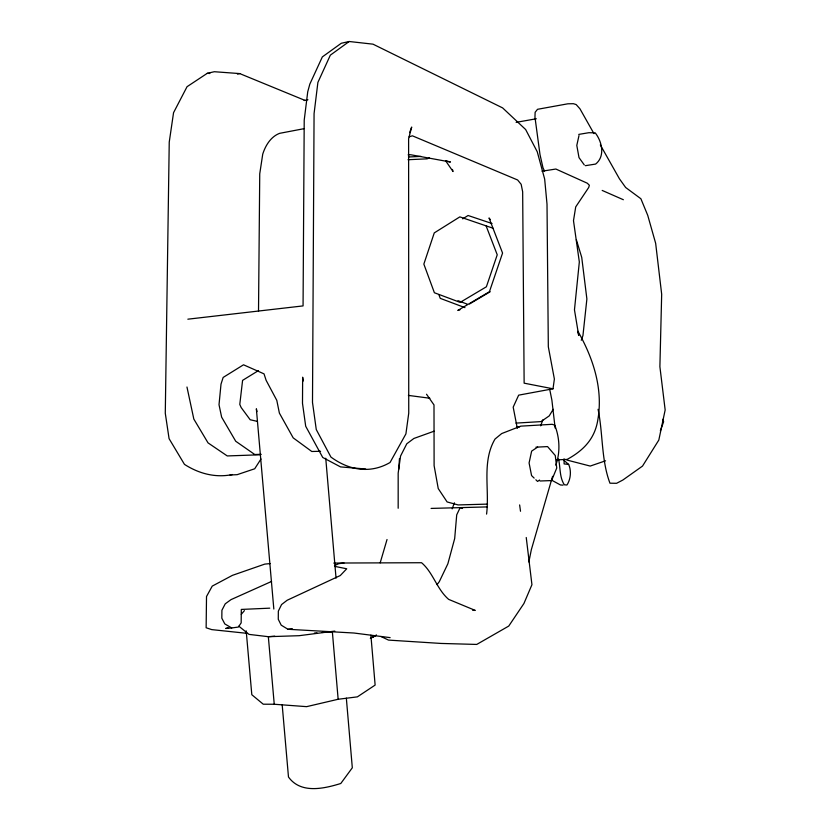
<?xml version="1.0" encoding="UTF-8"?>
<svg xmlns="http://www.w3.org/2000/svg" width="830" height="830" viewBox="0 0 830 830"><rect width="100%" height="100%" fill="white"/><g stroke="black" fill="none" stroke-linecap="round" stroke-linejoin="round"><path stroke-width="1.25" d="M398.172 508.261L398.172 473.162L400.568 456.033L406.793 443.78L413.89 438.458L434.1 431.195M258.514 311.115L259.738 173.823L262.737 154.131A53.587 32.08 79 0 1 279.72 133.319L303.863 128.712M398.763 469.313L399.469 458.492M486.577 514.102C489.7 489.202 481.587 461.802 495.033 439.029L501.704 433.561L520.732 426.143L552.168 424.306L554.731 425.168C559.742 437.701 560.416 452.329 555.82 465.122M517.308 428.353L513.189 407.146L518.657 395.153L553.008 388.793L554.378 379.04L548.319 346.753L547.012 204.17L544.667 179.093L537.259 151.786L525.649 129.532L502.627 107.91L372.992 44.166L349.181 41.5L341.265 43.274L322.341 56.907L309.829 84.11L307.733 91.788L304.216 120.153L303.064 305.907L187.85 319.187M528.855 561.983L531.345 549.657L552.583 476.316M578.987 135.56L576.798 145.406L579.008 157.617L584.279 164.911M380.182 562.844L387.029 539.521M581.27 340.269L582.951 335.548L586.883 298.987L581.726 257.362L576.342 239.756M540.703 425.842L542.83 419.887M660.358 430.853L663.627 421.692L662.672 419.337M452.174 508.852L454.384 502.804M409.615 132.665L411.69 127.052L408.609 138.755L408.744 413.143L405.912 433.883L390.048 462.497A138.34 80.593 83.8 0 1 330.921 457.06L316.272 429.556L312.495 402.415L314.072 113.627L317.89 82.419L330.34 55.154L349.181 41.5M553.216 409.304L549.232 415.892L540.942 421.609L515.98 423.103M260.983 459L254.706 468.774L237.141 474.677L230.014 474.988M437.047 584.642L439.298 581.674L447.868 563.767L454.684 538.535L456.718 514.828L460.162 507.628L462.538 508.489M241.271 614.345L244.425 610.621M539.562 480.031L537.581 481.442L535.858 479.771M537.653 447.09L531.636 451.126L529.084 462.964L531.574 475.58L534.147 478.09M305.046 100.42L239.735 73.59L214.327 71.722L207.282 73.31L187.051 86.694L173.553 112.683L169.237 142.127L165.284 413.247L169.081 438.665L184.457 464.364A130.019 86.206 83.1 0 0 232.431 474.532M462.704 218.861L468.089 215.499L492.055 223.54M258.514 370.564L242.588 380.368L239.787 404.418L241.157 407.53L250.172 419.741L257.425 421.401M469.552 303.946L490.188 291.735M370.325 638.426L375.907 635.531M334.469 565.614L338.754 563.674L343.983 563.01L421.567 562.73C433.146 572.534 436.839 589.217 448.657 599.374L475.248 610.413L472.685 610.372M271.597 581.425L231.02 599.623L225.241 603.825L221.911 610.247L221.828 618.205L224.806 623.932L231.726 627.957L238.355 627.055L241.167 622.863L241.302 609.428L269.771 608.162M429.442 157.928L427.056 158.841L408.007 159.723M605.578 460.795L590.213 466.066L566.838 460.028M409.065 136.826L412.396 135.819L517.619 179.975L521.157 184.302L522.661 191.782L524.135 383.17L553.008 388.793M228.157 627.76L225.739 628.476L231.726 627.957M459.945 309.818L457.797 310.451L489.43 291.714L502.565 253.057L489.026 217.958L490.395 219.68M370.886 635.158L375.129 685.082L357.388 696.858L338.152 699.265L306.612 706.652L274.242 704.255L263.245 704.203L251.812 694.72L246.199 630.841M334.801 631.08L299.122 635.697L268.339 636.693L249 634.39L238.884 626.225M237.411 74.109L239.735 73.59M304.143 100.523L307.94 99.756M516.136 122.352L536.325 118.763M578.738 134.408L588.906 132.696L595.245 132.883C601.989 141.474 605.443 156.279 595.629 164.07L585.399 165.678M541.99 171.208L555.861 169.03L587.298 183.212L589.383 185.287L588.688 187.518L575.719 206.898L573.489 220.666L579.33 261.948L574.464 309.849L578.707 335.476L577.919 331.284C593.097 357.989 603.234 388.637 597.87 419.596C594.913 438.748 583.625 450.368 567.149 459.415L556.806 459.872M334.604 566.34L346.733 568.778L340.279 575.543L287.19 600.235L281.567 604.551L278.341 611.129L278.278 619.294L281.204 625.156L287.969 629.275L292.285 628.652M270.175 563.57L264.78 564.11L232.421 575.356L212.241 586.105L206.514 596.521L206.141 627.76L211.743 629.617L247.247 633.363M274.74 636.185L268.339 636.693L274.242 704.255M314.414 633.062L316.977 632.854M322.092 632.45L332.342 631.64L338.152 699.265M260.537 454.757L227.254 455.94L208.04 442.888L193.826 419.077L186.968 387.008M535.962 447.173L547.561 446.592L555.27 455.525L556.743 468.027L551.587 480.57L539.988 480.995M408.111 154.868L410.674 154.743L450.462 162.026L445.554 160.709L453.035 171.53L452.423 169.424M408.453 156.984L420.997 156.403M487.552 504.111L458.119 504.931L447.131 501.953L438.24 488.569L434.111 465.661L433.997 404.926L426.516 394.229M431.081 508.417L487.345 506.902M261.201 454.332L254.748 454.498L235.72 441.249L221.631 417.137L219.016 404.718L221.008 384.124L223.156 377.443L243.512 364.795L264.023 373.863L266.119 380.306L276.795 400.351L279.378 413.091L293.198 437.867L311.79 451.489L320.588 451.281M333.774 563.082L343.983 563.01M429.878 398.244L408.381 395.402M287.969 629.275L353.954 633.02L390.121 637.627M563.02 485.145L560.458 484.969L551.556 480.124M207.282 73.31L209.834 73.486M365.646 469.002L340.518 466.896L322.735 457.475L305.699 426.247L302.494 403.307L302.649 377.204L303.396 380.96M558.549 458.969C560.489 467.508 559.389 477.209 564.317 484.793L566.963 485.011C570.76 479.18 571.507 470.766 568.654 464.416L564.12 463.918L564.068 458.814M517.038 426.579L519.601 426.952M492.989 228.209L459.841 216.879L434.266 232.898L423.85 264.096L434.391 292.741L460.162 302.379L486.38 286.796L497.232 254.8L486.048 225.719M457.984 300.678L467.3 304.154M464.956 307.639L440.253 298.354L438.914 294.743M602.186 190.433L623.361 199.729M380.908 636.475L388.513 640.096L440.979 643.437L476.742 644.433L508.749 626.069L523.927 603.503L531.937 584.704L526.241 537.498M563.995 460.411L568.654 464.416M593.958 133.63L579.952 108.803L576.176 104.58L573.405 103.698L567.855 103.802L537.529 109.301L535.132 112.289L534.956 117.103L539.988 154.515L542.996 167.805L544.522 171.053M600.318 144.918L619.419 178.772L625.633 187.476L640.885 198.744L647.742 215.364L655.659 243.325L661.676 294.235L659.892 366.694L665.162 409.958L658.823 440.056L642.513 466.087L622.853 480.031L616.607 483.299L609.967 483.205C601.19 460.028 603.068 433.561 598.077 409.315M256.989 411.597L256.356 408.796L273.827 609.044M549.595 388.751L551.888 400.133L555.135 428.041M519.632 504.931L520.514 511.259M282.169 704.649L288.477 776.994C300.668 794.04 323.793 788.739 340.788 783.489L352.314 767.792L346.338 698.134M325.744 458.212L336.046 578.168M376.384 635.158L370.626 638.104L376.395 635.23"/></g></svg>
